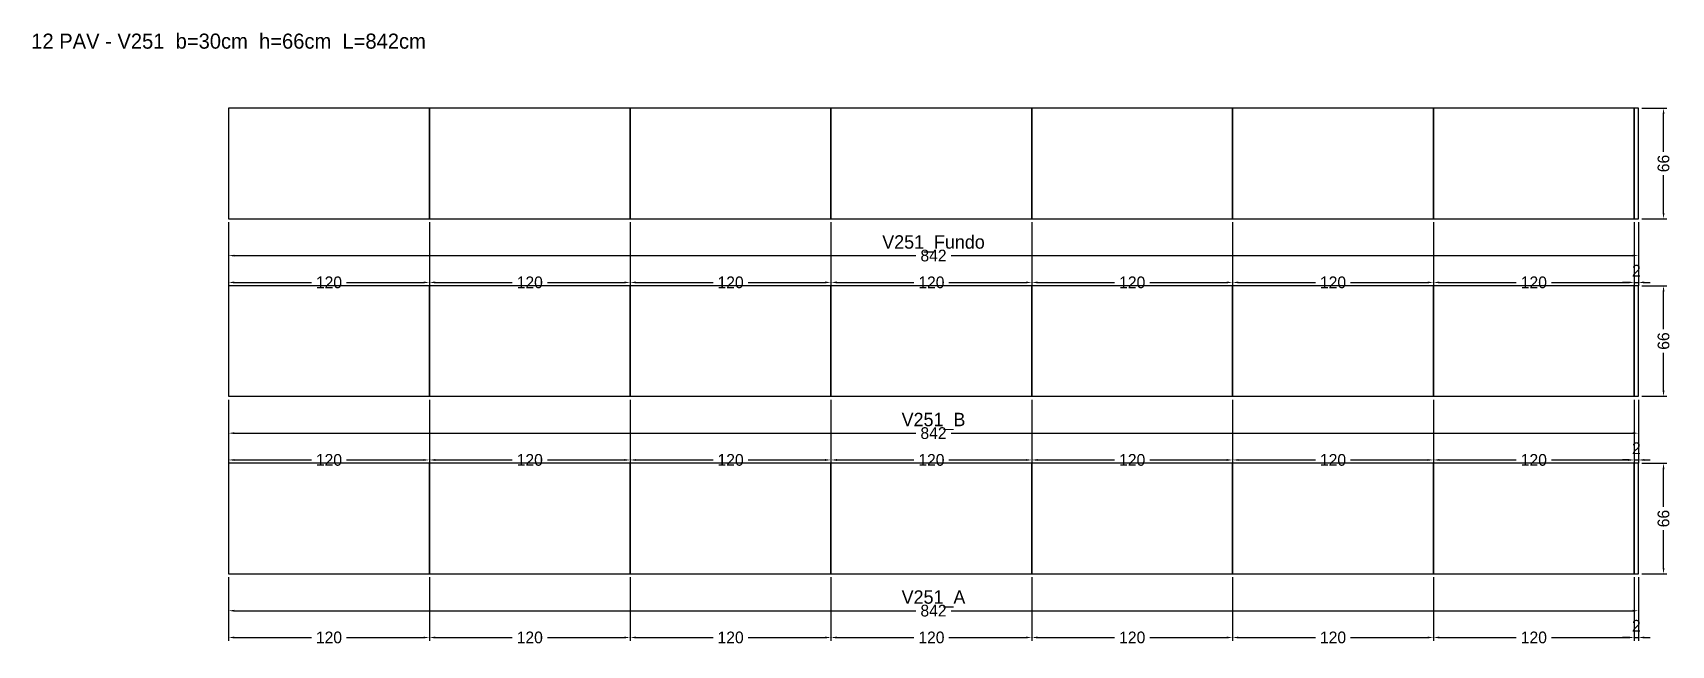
# Model space of a CAD drawing. Header units: metres. Extents: x -117 to 862, y -43 to 323.
import ezdxf

# ---------------------------------------------------------------- set-up
doc = ezdxf.new("R2010")
doc.units = ezdxf.units.M
for name, color, linetype in [('COTA', 3, 'Continuous'), ('NOMENCLATURA', 2, 'Continuous'), ('Paineis', 7, 'Continuous'), ('Texto Secao', 2, 'Continuous')]:
    doc.layers.add(name, color=color, linetype=linetype)
doc.dimstyles.new('COTA_VIG', dxfattribs={"dimtxt": 7, "dimasz": 3.5, "dimexe": 2, "dimexo": 2, "dimgap": 1.5, "dimtad": 1, "dimdec": 1, "dimcen": 2.5, "dimclrd": 3, "dimclre": 3, "dimclrt": 3, "dimazin": 3, "dimtfac": 1, "dimtmove": 0, "dimatfit": 3})

# ---------------------------------------------------------------- blocks, each defined once
blk = doc.blocks.new('_CLOSEDFILLED')
at = {"color": 0, "linetype": 'BYBLOCK'}
blk.add_solid([(-1, 0.16), (0, 0), (-1, -0.16)], dxfattribs=at)
blk = doc.blocks.new('*D1')
at = {"color": 3}
for p, q in [((0, -2), (0, -24)), ((842.5, -2), (842.5, -24)), ((3.5, -22), (410.75, -22)), ((431.75, -22), (839, -22))]:
    blk.add_line(p, q, dxfattribs=at)
at = {"layer": 'Defpoints'}
for p in [(0, 0), (842.5, 0), (0, -22)]:
    blk.add_point(p, dxfattribs=at)
at = {"layer": 'COTA', "color": 3, "xscale": 3.5, "yscale": 3.5, "rotation": 180}
blk.add_blockref('_CLOSEDFILLED', (0, -22), dxfattribs=at)
at = {"layer": 'COTA', "color": 3, "xscale": 3.5, "yscale": 3.5}
blk.add_blockref('_CLOSEDFILLED', (842.5, -22), dxfattribs=at)
at = {"layer": 'COTA', "color": 3, "insert": (421.25, -22), "char_height": 7, "attachment_point": 5}
blk.add_mtext('842', dxfattribs=at)
blk = doc.blocks.new('*D2')
at = {"color": 3}
for p, q in [((0, -2), (0, -40)), ((120, -2), (120, -40)), ((3.5, -38), (49.5, -38)), ((70.5, -38), (116.5, -38))]:
    blk.add_line(p, q, dxfattribs=at)
at = {"layer": 'Defpoints'}
for p in [(0, 0), (120, 0), (0, -38)]:
    blk.add_point(p, dxfattribs=at)
at = {"layer": 'COTA', "color": 3, "xscale": 3.5, "yscale": 3.5, "rotation": 180}
blk.add_blockref('_CLOSEDFILLED', (0, -38), dxfattribs=at)
at = {"layer": 'COTA', "color": 3, "xscale": 3.5, "yscale": 3.5}
blk.add_blockref('_CLOSEDFILLED', (120, -38), dxfattribs=at)
at = {"layer": 'COTA', "color": 3, "insert": (60, -38), "char_height": 7, "attachment_point": 5}
blk.add_mtext('120', dxfattribs=at)
blk = doc.blocks.new('*D3')
at = {"color": 3}
for p, q in [((120, -2), (120, -40)), ((240, -2), (240, -40)), ((123.5, -38), (169.5, -38)), ((190.5, -38), (236.5, -38))]:
    blk.add_line(p, q, dxfattribs=at)
at = {"layer": 'Defpoints'}
for p in [(120, 0), (240, 0), (120, -38)]:
    blk.add_point(p, dxfattribs=at)
at = {"layer": 'COTA', "color": 3, "xscale": 3.5, "yscale": 3.5, "rotation": 180}
blk.add_blockref('_CLOSEDFILLED', (120, -38), dxfattribs=at)
at = {"layer": 'COTA', "color": 3, "xscale": 3.5, "yscale": 3.5}
blk.add_blockref('_CLOSEDFILLED', (240, -38), dxfattribs=at)
at = {"layer": 'COTA', "color": 3, "insert": (180, -38), "char_height": 7, "attachment_point": 5}
blk.add_mtext('120', dxfattribs=at)
blk = doc.blocks.new('*D4')
at = {"color": 3}
for p, q in [((240, -2), (240, -40)), ((360, -2), (360, -40)), ((243.5, -38), (289.5, -38)), ((310.5, -38), (356.5, -38))]:
    blk.add_line(p, q, dxfattribs=at)
at = {"layer": 'Defpoints'}
for p in [(240, 0), (360, 0), (240, -38)]:
    blk.add_point(p, dxfattribs=at)
at = {"layer": 'COTA', "color": 3, "xscale": 3.5, "yscale": 3.5, "rotation": 180}
blk.add_blockref('_CLOSEDFILLED', (240, -38), dxfattribs=at)
at = {"layer": 'COTA', "color": 3, "xscale": 3.5, "yscale": 3.5}
blk.add_blockref('_CLOSEDFILLED', (360, -38), dxfattribs=at)
at = {"layer": 'COTA', "color": 3, "insert": (300, -38), "char_height": 7, "attachment_point": 5}
blk.add_mtext('120', dxfattribs=at)
blk = doc.blocks.new('*D5')
at = {"color": 3}
for p, q in [((360, -2), (360, -40)), ((480, -2), (480, -40)), ((363.5, -38), (409.5, -38)), ((430.5, -38), (476.5, -38))]:
    blk.add_line(p, q, dxfattribs=at)
at = {"layer": 'Defpoints'}
for p in [(360, 0), (480, 0), (360, -38)]:
    blk.add_point(p, dxfattribs=at)
at = {"layer": 'COTA', "color": 3, "xscale": 3.5, "yscale": 3.5, "rotation": 180}
blk.add_blockref('_CLOSEDFILLED', (360, -38), dxfattribs=at)
at = {"layer": 'COTA', "color": 3, "xscale": 3.5, "yscale": 3.5}
blk.add_blockref('_CLOSEDFILLED', (480, -38), dxfattribs=at)
at = {"layer": 'COTA', "color": 3, "insert": (420, -38), "char_height": 7, "attachment_point": 5}
blk.add_mtext('120', dxfattribs=at)
blk = doc.blocks.new('*D6')
at = {"color": 3}
for p, q in [((480, -2), (480, -40)), ((600, -2), (600, -40)), ((483.5, -38), (529.5, -38)), ((550.5, -38), (596.5, -38))]:
    blk.add_line(p, q, dxfattribs=at)
at = {"layer": 'Defpoints'}
for p in [(480, 0), (600, 0), (480, -38)]:
    blk.add_point(p, dxfattribs=at)
at = {"layer": 'COTA', "color": 3, "xscale": 3.5, "yscale": 3.5, "rotation": 180}
blk.add_blockref('_CLOSEDFILLED', (480, -38), dxfattribs=at)
at = {"layer": 'COTA', "color": 3, "xscale": 3.5, "yscale": 3.5}
blk.add_blockref('_CLOSEDFILLED', (600, -38), dxfattribs=at)
at = {"layer": 'COTA', "color": 3, "insert": (540, -38), "char_height": 7, "attachment_point": 5}
blk.add_mtext('120', dxfattribs=at)
blk = doc.blocks.new('*D7')
at = {"color": 3}
for p, q in [((600, -2), (600, -40)), ((720, -2), (720, -40)), ((603.5, -38), (649.5, -38)), ((670.5, -38), (716.5, -38))]:
    blk.add_line(p, q, dxfattribs=at)
at = {"layer": 'Defpoints'}
for p in [(600, 0), (720, 0), (600, -38)]:
    blk.add_point(p, dxfattribs=at)
at = {"layer": 'COTA', "color": 3, "xscale": 3.5, "yscale": 3.5, "rotation": 180}
blk.add_blockref('_CLOSEDFILLED', (600, -38), dxfattribs=at)
at = {"layer": 'COTA', "color": 3, "xscale": 3.5, "yscale": 3.5}
blk.add_blockref('_CLOSEDFILLED', (720, -38), dxfattribs=at)
at = {"layer": 'COTA', "color": 3, "insert": (660, -38), "char_height": 7, "attachment_point": 5}
blk.add_mtext('120', dxfattribs=at)
blk = doc.blocks.new('*D8')
at = {"color": 3}
for p, q in [((720, -2), (720, -40)), ((840, -2), (840, -40)), ((723.5, -38), (769.5, -38)), ((790.5, -38), (836.5, -38))]:
    blk.add_line(p, q, dxfattribs=at)
at = {"layer": 'Defpoints'}
for p in [(720, 0), (840, 0), (720, -38)]:
    blk.add_point(p, dxfattribs=at)
at = {"layer": 'COTA', "color": 3, "xscale": 3.5, "yscale": 3.5, "rotation": 180}
blk.add_blockref('_CLOSEDFILLED', (720, -38), dxfattribs=at)
at = {"layer": 'COTA', "color": 3, "xscale": 3.5, "yscale": 3.5}
blk.add_blockref('_CLOSEDFILLED', (840, -38), dxfattribs=at)
at = {"layer": 'COTA', "color": 3, "insert": (780, -38), "char_height": 7, "attachment_point": 5}
blk.add_mtext('120', dxfattribs=at)
blk = doc.blocks.new('*D9')
at = {"color": 3}
for p, q in [((840, -2), (840, -40)), ((842.5, -2), (842.5, -40)), ((836.5, -38), (833, -38)), ((840, -38), (842.5, -38)), ((846, -38), (849.5, -38))]:
    blk.add_line(p, q, dxfattribs=at)
at = {"layer": 'Defpoints'}
for p in [(840, 0), (842.5, 0), (840, -38)]:
    blk.add_point(p, dxfattribs=at)
at = {"layer": 'COTA', "color": 3, "xscale": 3.5, "yscale": 3.5}
blk.add_blockref('_CLOSEDFILLED', (840, -38), dxfattribs=at)
at = {"layer": 'COTA', "color": 3, "xscale": 3.5, "yscale": 3.5, "rotation": 180}
blk.add_blockref('_CLOSEDFILLED', (842.5, -38), dxfattribs=at)
at = {"layer": 'COTA', "color": 3, "insert": (841.25, -31), "char_height": 7, "attachment_point": 5}
blk.add_mtext('2', dxfattribs=at)
blk = doc.blocks.new('*D10')
at = {"color": 3}
for p, q in [((844.5, 66), (859.5, 66)), ((857.5, 40), (857.5, 62.5)), ((857.5, 3.5), (857.5, 26)), ((844.5, 0), (859.5, 0))]:
    blk.add_line(p, q, dxfattribs=at)
at = {"layer": 'Defpoints'}
for p in [(842.5, 66), (842.5, 0), (857.5, 0)]:
    blk.add_point(p, dxfattribs=at)
at = {"layer": 'COTA', "color": 3, "xscale": 3.5, "yscale": 3.5}
for p, rotation in [((857.5, 66), 90), ((857.5, 0), 270)]:
    blk.add_blockref('_CLOSEDFILLED', p, dxfattribs=dict(at, rotation=rotation))
at = {"layer": 'COTA', "color": 3, "insert": (857.5, 33), "char_height": 7, "attachment_point": 5, "rotation": 90}
blk.add_mtext('66', dxfattribs=at)
blk = doc.blocks.new('*D11')
at = {"color": 3}
for p, q in [((0, 104), (0, 82)), ((842.5, 104), (842.5, 82)), ((3.5, 84), (410.75, 84)), ((431.75, 84), (839, 84))]:
    blk.add_line(p, q, dxfattribs=at)
at = {"layer": 'Defpoints'}
for p in [(0, 106), (842.5, 106), (0, 84)]:
    blk.add_point(p, dxfattribs=at)
at = {"layer": 'COTA', "color": 3, "xscale": 3.5, "yscale": 3.5, "rotation": 180}
blk.add_blockref('_CLOSEDFILLED', (0, 84), dxfattribs=at)
at = {"layer": 'COTA', "color": 3, "xscale": 3.5, "yscale": 3.5}
blk.add_blockref('_CLOSEDFILLED', (842.5, 84), dxfattribs=at)
at = {"layer": 'COTA', "color": 3, "insert": (421.25, 84), "char_height": 7, "attachment_point": 5}
blk.add_mtext('842', dxfattribs=at)
blk = doc.blocks.new('*D12')
at = {"color": 3}
for p, q in [((0, 104), (0, 66)), ((120, 104), (120, 66)), ((3.5, 68), (49.5, 68)), ((70.5, 68), (116.5, 68))]:
    blk.add_line(p, q, dxfattribs=at)
at = {"layer": 'Defpoints'}
for p in [(0, 106), (120, 106), (0, 68)]:
    blk.add_point(p, dxfattribs=at)
at = {"layer": 'COTA', "color": 3, "xscale": 3.5, "yscale": 3.5, "rotation": 180}
blk.add_blockref('_CLOSEDFILLED', (0, 68), dxfattribs=at)
at = {"layer": 'COTA', "color": 3, "xscale": 3.5, "yscale": 3.5}
blk.add_blockref('_CLOSEDFILLED', (120, 68), dxfattribs=at)
at = {"layer": 'COTA', "color": 3, "insert": (60, 68), "char_height": 7, "attachment_point": 5}
blk.add_mtext('120', dxfattribs=at)
blk = doc.blocks.new('*D13')
at = {"color": 3}
for p, q in [((120, 104), (120, 66)), ((240, 104), (240, 66)), ((123.5, 68), (169.5, 68)), ((190.5, 68), (236.5, 68))]:
    blk.add_line(p, q, dxfattribs=at)
at = {"layer": 'Defpoints'}
for p in [(120, 106), (240, 106), (120, 68)]:
    blk.add_point(p, dxfattribs=at)
at = {"layer": 'COTA', "color": 3, "xscale": 3.5, "yscale": 3.5, "rotation": 180}
blk.add_blockref('_CLOSEDFILLED', (120, 68), dxfattribs=at)
at = {"layer": 'COTA', "color": 3, "xscale": 3.5, "yscale": 3.5}
blk.add_blockref('_CLOSEDFILLED', (240, 68), dxfattribs=at)
at = {"layer": 'COTA', "color": 3, "insert": (180, 68), "char_height": 7, "attachment_point": 5}
blk.add_mtext('120', dxfattribs=at)
blk = doc.blocks.new('*D14')
at = {"color": 3}
for p, q in [((240, 104), (240, 66)), ((360, 104), (360, 66)), ((243.5, 68), (289.5, 68)), ((310.5, 68), (356.5, 68))]:
    blk.add_line(p, q, dxfattribs=at)
at = {"layer": 'Defpoints'}
for p in [(240, 106), (360, 106), (240, 68)]:
    blk.add_point(p, dxfattribs=at)
at = {"layer": 'COTA', "color": 3, "xscale": 3.5, "yscale": 3.5, "rotation": 180}
blk.add_blockref('_CLOSEDFILLED', (240, 68), dxfattribs=at)
at = {"layer": 'COTA', "color": 3, "xscale": 3.5, "yscale": 3.5}
blk.add_blockref('_CLOSEDFILLED', (360, 68), dxfattribs=at)
at = {"layer": 'COTA', "color": 3, "insert": (300, 68), "char_height": 7, "attachment_point": 5}
blk.add_mtext('120', dxfattribs=at)
blk = doc.blocks.new('*D15')
at = {"color": 3}
for p, q in [((360, 104), (360, 66)), ((480, 104), (480, 66)), ((363.5, 68), (409.5, 68)), ((430.5, 68), (476.5, 68))]:
    blk.add_line(p, q, dxfattribs=at)
at = {"layer": 'Defpoints'}
for p in [(360, 106), (480, 106), (360, 68)]:
    blk.add_point(p, dxfattribs=at)
at = {"layer": 'COTA', "color": 3, "xscale": 3.5, "yscale": 3.5, "rotation": 180}
blk.add_blockref('_CLOSEDFILLED', (360, 68), dxfattribs=at)
at = {"layer": 'COTA', "color": 3, "xscale": 3.5, "yscale": 3.5}
blk.add_blockref('_CLOSEDFILLED', (480, 68), dxfattribs=at)
at = {"layer": 'COTA', "color": 3, "insert": (420, 68), "char_height": 7, "attachment_point": 5}
blk.add_mtext('120', dxfattribs=at)
blk = doc.blocks.new('*D16')
at = {"color": 3}
for p, q in [((480, 104), (480, 66)), ((600, 104), (600, 66)), ((483.5, 68), (529.5, 68)), ((550.5, 68), (596.5, 68))]:
    blk.add_line(p, q, dxfattribs=at)
at = {"layer": 'Defpoints'}
for p in [(480, 106), (600, 106), (480, 68)]:
    blk.add_point(p, dxfattribs=at)
at = {"layer": 'COTA', "color": 3, "xscale": 3.5, "yscale": 3.5, "rotation": 180}
blk.add_blockref('_CLOSEDFILLED', (480, 68), dxfattribs=at)
at = {"layer": 'COTA', "color": 3, "xscale": 3.5, "yscale": 3.5}
blk.add_blockref('_CLOSEDFILLED', (600, 68), dxfattribs=at)
at = {"layer": 'COTA', "color": 3, "insert": (540, 68), "char_height": 7, "attachment_point": 5}
blk.add_mtext('120', dxfattribs=at)
blk = doc.blocks.new('*D17')
at = {"color": 3}
for p, q in [((600, 104), (600, 66)), ((720, 104), (720, 66)), ((603.5, 68), (649.5, 68)), ((670.5, 68), (716.5, 68))]:
    blk.add_line(p, q, dxfattribs=at)
at = {"layer": 'Defpoints'}
for p in [(600, 106), (720, 106), (600, 68)]:
    blk.add_point(p, dxfattribs=at)
at = {"layer": 'COTA', "color": 3, "xscale": 3.5, "yscale": 3.5, "rotation": 180}
blk.add_blockref('_CLOSEDFILLED', (600, 68), dxfattribs=at)
at = {"layer": 'COTA', "color": 3, "xscale": 3.5, "yscale": 3.5}
blk.add_blockref('_CLOSEDFILLED', (720, 68), dxfattribs=at)
at = {"layer": 'COTA', "color": 3, "insert": (660, 68), "char_height": 7, "attachment_point": 5}
blk.add_mtext('120', dxfattribs=at)
blk = doc.blocks.new('*D18')
at = {"color": 3}
for p, q in [((720, 104), (720, 66)), ((840, 104), (840, 66)), ((723.5, 68), (769.5, 68)), ((790.5, 68), (836.5, 68))]:
    blk.add_line(p, q, dxfattribs=at)
at = {"layer": 'Defpoints'}
for p in [(720, 106), (840, 106), (720, 68)]:
    blk.add_point(p, dxfattribs=at)
at = {"layer": 'COTA', "color": 3, "xscale": 3.5, "yscale": 3.5, "rotation": 180}
blk.add_blockref('_CLOSEDFILLED', (720, 68), dxfattribs=at)
at = {"layer": 'COTA', "color": 3, "xscale": 3.5, "yscale": 3.5}
blk.add_blockref('_CLOSEDFILLED', (840, 68), dxfattribs=at)
at = {"layer": 'COTA', "color": 3, "insert": (780, 68), "char_height": 7, "attachment_point": 5}
blk.add_mtext('120', dxfattribs=at)
blk = doc.blocks.new('*D19')
at = {"color": 3}
for p, q in [((840, 104), (840, 66)), ((842.5, 104), (842.5, 66)), ((836.5, 68), (833, 68)), ((840, 68), (842.5, 68)), ((846, 68), (849.5, 68))]:
    blk.add_line(p, q, dxfattribs=at)
at = {"layer": 'Defpoints'}
for p in [(840, 106), (842.5, 106), (840, 68)]:
    blk.add_point(p, dxfattribs=at)
at = {"layer": 'COTA', "color": 3, "xscale": 3.5, "yscale": 3.5}
blk.add_blockref('_CLOSEDFILLED', (840, 68), dxfattribs=at)
at = {"layer": 'COTA', "color": 3, "xscale": 3.5, "yscale": 3.5, "rotation": 180}
blk.add_blockref('_CLOSEDFILLED', (842.5, 68), dxfattribs=at)
at = {"layer": 'COTA', "color": 3, "insert": (841.25, 75), "char_height": 7, "attachment_point": 5}
blk.add_mtext('2', dxfattribs=at)
blk = doc.blocks.new('*D20')
at = {"color": 3}
for p, q in [((844.5, 172), (859.5, 172)), ((857.5, 146), (857.5, 168.5)), ((857.5, 109.5), (857.5, 132)), ((844.5, 106), (859.5, 106))]:
    blk.add_line(p, q, dxfattribs=at)
at = {"layer": 'Defpoints'}
for p in [(842.5, 172), (842.5, 106), (857.5, 106)]:
    blk.add_point(p, dxfattribs=at)
at = {"layer": 'COTA', "color": 3, "xscale": 3.5, "yscale": 3.5}
for p, rotation in [((857.5, 172), 90), ((857.5, 106), 270)]:
    blk.add_blockref('_CLOSEDFILLED', p, dxfattribs=dict(at, rotation=rotation))
at = {"layer": 'COTA', "color": 3, "insert": (857.5, 139), "char_height": 7, "attachment_point": 5, "rotation": 90}
blk.add_mtext('66', dxfattribs=at)
blk = doc.blocks.new('*D21')
at = {"color": 3}
for p, q in [((0, 210), (0, 188)), ((842.5, 210), (842.5, 188)), ((3.5, 190), (410.75, 190)), ((431.75, 190), (839, 190))]:
    blk.add_line(p, q, dxfattribs=at)
at = {"layer": 'Defpoints'}
for p in [(0, 212), (842.5, 212), (0, 190)]:
    blk.add_point(p, dxfattribs=at)
at = {"layer": 'COTA', "color": 3, "xscale": 3.5, "yscale": 3.5, "rotation": 180}
blk.add_blockref('_CLOSEDFILLED', (0, 190), dxfattribs=at)
at = {"layer": 'COTA', "color": 3, "xscale": 3.5, "yscale": 3.5}
blk.add_blockref('_CLOSEDFILLED', (842.5, 190), dxfattribs=at)
at = {"layer": 'COTA', "color": 3, "insert": (421.25, 190), "char_height": 7, "attachment_point": 5}
blk.add_mtext('842', dxfattribs=at)
blk = doc.blocks.new('*D22')
at = {"color": 3}
for p, q in [((0, 210), (0, 172)), ((120, 210), (120, 172)), ((3.5, 174), (49.5, 174)), ((70.5, 174), (116.5, 174))]:
    blk.add_line(p, q, dxfattribs=at)
at = {"layer": 'Defpoints'}
for p in [(0, 212), (120, 212), (0, 174)]:
    blk.add_point(p, dxfattribs=at)
at = {"layer": 'COTA', "color": 3, "xscale": 3.5, "yscale": 3.5, "rotation": 180}
blk.add_blockref('_CLOSEDFILLED', (0, 174), dxfattribs=at)
at = {"layer": 'COTA', "color": 3, "xscale": 3.5, "yscale": 3.5}
blk.add_blockref('_CLOSEDFILLED', (120, 174), dxfattribs=at)
at = {"layer": 'COTA', "color": 3, "insert": (60, 174), "char_height": 7, "attachment_point": 5}
blk.add_mtext('120', dxfattribs=at)
blk = doc.blocks.new('*D23')
at = {"color": 3}
for p, q in [((120, 210), (120, 172)), ((240, 210), (240, 172)), ((123.5, 174), (169.5, 174)), ((190.5, 174), (236.5, 174))]:
    blk.add_line(p, q, dxfattribs=at)
at = {"layer": 'Defpoints'}
for p in [(120, 212), (240, 212), (120, 174)]:
    blk.add_point(p, dxfattribs=at)
at = {"layer": 'COTA', "color": 3, "xscale": 3.5, "yscale": 3.5, "rotation": 180}
blk.add_blockref('_CLOSEDFILLED', (120, 174), dxfattribs=at)
at = {"layer": 'COTA', "color": 3, "xscale": 3.5, "yscale": 3.5}
blk.add_blockref('_CLOSEDFILLED', (240, 174), dxfattribs=at)
at = {"layer": 'COTA', "color": 3, "insert": (180, 174), "char_height": 7, "attachment_point": 5}
blk.add_mtext('120', dxfattribs=at)
blk = doc.blocks.new('*D24')
at = {"color": 3}
for p, q in [((240, 210), (240, 172)), ((360, 210), (360, 172)), ((243.5, 174), (289.5, 174)), ((310.5, 174), (356.5, 174))]:
    blk.add_line(p, q, dxfattribs=at)
at = {"layer": 'Defpoints'}
for p in [(240, 212), (360, 212), (240, 174)]:
    blk.add_point(p, dxfattribs=at)
at = {"layer": 'COTA', "color": 3, "xscale": 3.5, "yscale": 3.5, "rotation": 180}
blk.add_blockref('_CLOSEDFILLED', (240, 174), dxfattribs=at)
at = {"layer": 'COTA', "color": 3, "xscale": 3.5, "yscale": 3.5}
blk.add_blockref('_CLOSEDFILLED', (360, 174), dxfattribs=at)
at = {"layer": 'COTA', "color": 3, "insert": (300, 174), "char_height": 7, "attachment_point": 5}
blk.add_mtext('120', dxfattribs=at)
blk = doc.blocks.new('*D25')
at = {"color": 3}
for p, q in [((360, 210), (360, 172)), ((480, 210), (480, 172)), ((363.5, 174), (409.5, 174)), ((430.5, 174), (476.5, 174))]:
    blk.add_line(p, q, dxfattribs=at)
at = {"layer": 'Defpoints'}
for p in [(360, 212), (480, 212), (360, 174)]:
    blk.add_point(p, dxfattribs=at)
at = {"layer": 'COTA', "color": 3, "xscale": 3.5, "yscale": 3.5, "rotation": 180}
blk.add_blockref('_CLOSEDFILLED', (360, 174), dxfattribs=at)
at = {"layer": 'COTA', "color": 3, "xscale": 3.5, "yscale": 3.5}
blk.add_blockref('_CLOSEDFILLED', (480, 174), dxfattribs=at)
at = {"layer": 'COTA', "color": 3, "insert": (420, 174), "char_height": 7, "attachment_point": 5}
blk.add_mtext('120', dxfattribs=at)
blk = doc.blocks.new('*D26')
at = {"color": 3}
for p, q in [((480, 210), (480, 172)), ((600, 210), (600, 172)), ((483.5, 174), (529.5, 174)), ((550.5, 174), (596.5, 174))]:
    blk.add_line(p, q, dxfattribs=at)
at = {"layer": 'Defpoints'}
for p in [(480, 212), (600, 212), (480, 174)]:
    blk.add_point(p, dxfattribs=at)
at = {"layer": 'COTA', "color": 3, "xscale": 3.5, "yscale": 3.5, "rotation": 180}
blk.add_blockref('_CLOSEDFILLED', (480, 174), dxfattribs=at)
at = {"layer": 'COTA', "color": 3, "xscale": 3.5, "yscale": 3.5}
blk.add_blockref('_CLOSEDFILLED', (600, 174), dxfattribs=at)
at = {"layer": 'COTA', "color": 3, "insert": (540, 174), "char_height": 7, "attachment_point": 5}
blk.add_mtext('120', dxfattribs=at)
blk = doc.blocks.new('*D27')
at = {"color": 3}
for p, q in [((600, 210), (600, 172)), ((720, 210), (720, 172)), ((603.5, 174), (649.5, 174)), ((670.5, 174), (716.5, 174))]:
    blk.add_line(p, q, dxfattribs=at)
at = {"layer": 'Defpoints'}
for p in [(600, 212), (720, 212), (600, 174)]:
    blk.add_point(p, dxfattribs=at)
at = {"layer": 'COTA', "color": 3, "xscale": 3.5, "yscale": 3.5, "rotation": 180}
blk.add_blockref('_CLOSEDFILLED', (600, 174), dxfattribs=at)
at = {"layer": 'COTA', "color": 3, "xscale": 3.5, "yscale": 3.5}
blk.add_blockref('_CLOSEDFILLED', (720, 174), dxfattribs=at)
at = {"layer": 'COTA', "color": 3, "insert": (660, 174), "char_height": 7, "attachment_point": 5}
blk.add_mtext('120', dxfattribs=at)
blk = doc.blocks.new('*D28')
at = {"color": 3}
for p, q in [((720, 210), (720, 172)), ((840, 210), (840, 172)), ((723.5, 174), (769.5, 174)), ((790.5, 174), (836.5, 174))]:
    blk.add_line(p, q, dxfattribs=at)
at = {"layer": 'Defpoints'}
for p in [(720, 212), (840, 212), (720, 174)]:
    blk.add_point(p, dxfattribs=at)
at = {"layer": 'COTA', "color": 3, "xscale": 3.5, "yscale": 3.5, "rotation": 180}
blk.add_blockref('_CLOSEDFILLED', (720, 174), dxfattribs=at)
at = {"layer": 'COTA', "color": 3, "xscale": 3.5, "yscale": 3.5}
blk.add_blockref('_CLOSEDFILLED', (840, 174), dxfattribs=at)
at = {"layer": 'COTA', "color": 3, "insert": (780, 174), "char_height": 7, "attachment_point": 5}
blk.add_mtext('120', dxfattribs=at)
blk = doc.blocks.new('*D29')
at = {"color": 3}
for p, q in [((840, 210), (840, 172)), ((842.5, 210), (842.5, 172)), ((836.5, 174), (833, 174)), ((840, 174), (842.5, 174)), ((846, 174), (849.5, 174))]:
    blk.add_line(p, q, dxfattribs=at)
at = {"layer": 'Defpoints'}
for p in [(840, 212), (842.5, 212), (840, 174)]:
    blk.add_point(p, dxfattribs=at)
at = {"layer": 'COTA', "color": 3, "xscale": 3.5, "yscale": 3.5}
blk.add_blockref('_CLOSEDFILLED', (840, 174), dxfattribs=at)
at = {"layer": 'COTA', "color": 3, "xscale": 3.5, "yscale": 3.5, "rotation": 180}
blk.add_blockref('_CLOSEDFILLED', (842.5, 174), dxfattribs=at)
at = {"layer": 'COTA', "color": 3, "insert": (841.25, 181), "char_height": 7, "attachment_point": 5}
blk.add_mtext('2', dxfattribs=at)
blk = doc.blocks.new('*D30')
at = {"color": 3}
for p, q in [((844.5, 278), (859.5, 278)), ((857.5, 252), (857.5, 274.5)), ((857.5, 215.5), (857.5, 238)), ((844.5, 212), (859.5, 212))]:
    blk.add_line(p, q, dxfattribs=at)
at = {"layer": 'Defpoints'}
for p in [(842.5, 278), (842.5, 212), (857.5, 212)]:
    blk.add_point(p, dxfattribs=at)
at = {"layer": 'COTA', "color": 3, "xscale": 3.5, "yscale": 3.5}
for p, rotation in [((857.5, 278), 90), ((857.5, 212), 270)]:
    blk.add_blockref('_CLOSEDFILLED', p, dxfattribs=dict(at, rotation=rotation))
at = {"layer": 'COTA', "color": 3, "insert": (857.5, 245), "char_height": 7, "attachment_point": 5, "rotation": 90}
blk.add_mtext('66', dxfattribs=at)

msp = doc.modelspace()

# ---------------------------------------------------------------- linework, layer by layer
at = {"layer": 'Paineis'}
for points in [[(0, 212), (120, 212), (120, 278), (0, 278)], [(120, 212), (240, 212), (240, 278), (120, 278)], [(240, 212), (360, 212), (360, 278), (240, 278)], [(360, 212), (480, 212), (480, 278), (360, 278)], [(480, 212), (600, 212), (600, 278), (480, 278)], [(600, 212), (720, 212), (720, 278), (600, 278)], [(720, 212), (840, 212), (840, 278), (720, 278)], [(840, 212), (842.5, 212), (842.5, 278), (840, 278)], [(0, 106), (120, 106), (120, 172), (0, 172)], [(120, 106), (240, 106), (240, 172), (120, 172)], [(240, 106), (360, 106), (360, 172), (240, 172)], [(360, 106), (480, 106), (480, 172), (360, 172)], [(480, 106), (600, 106), (600, 172), (480, 172)], [(600, 106), (720, 106), (720, 172), (600, 172)], [(720, 106), (840, 106), (840, 172), (720, 172)], [(840, 106), (842.5, 106), (842.5, 172), (840, 172)], [(0, 0), (120, 0), (120, 66), (0, 66)], [(120, 0), (240, 0), (240, 66), (120, 66)], [(240, 0), (360, 0), (360, 66), (240, 66)], [(360, 0), (480, 0), (480, 66), (360, 66)], [(480, 0), (600, 0), (600, 66), (480, 66)], [(600, 0), (720, 0), (720, 66), (600, 66)], [(720, 0), (840, 0), (840, 66), (720, 66)], [(840, 0), (842.5, 0), (842.5, 66), (840, 66)]]:
    msp.add_lwpolyline(points, close=True, dxfattribs=at)

# ---------------------------------------------------------------- texts
at = {"layer": 'NOMENCLATURA', "insert": (0, 318), "char_height": 9, "width": 862.5, "attachment_point": 5}
msp.add_mtext('12 PAV - V251  b=30cm  h=66cm  L=842cm', dxfattribs=at)
at = {"layer": 'Texto Secao', "char_height": 8, "width": 862.5, "attachment_point": 5}
for s, insert in [('V251_Fundo', (421.25, 197)), ('V251_B', (421.25, 91)), ('V251_A', (421.25, -15))]:
    msp.add_mtext(s, dxfattribs=dict(at, insert=insert))

# ---------------------------------------------------------------- dimensions: what is measured, and where the dimension line sits
at = {"layer": 'COTA'}
for base, p1, p2, picture, middle in [((857.5, 212), (842.5, 212), (842.5, 278), '*D30', (857.5, 245)), ((857.5, 106), (842.5, 106), (842.5, 172), '*D20', (857.5, 139)), ((857.5, 0), (842.5, 0), (842.5, 66), '*D10', (857.5, 33))]:
    dim = msp.add_linear_dim(base=base, p1=p1, p2=p2, angle=90, dimstyle='COTA_VIG', dxfattribs=at)
    dim.commit()
    dim.dimension.update_dxf_attribs({"geometry": picture, "text_midpoint": middle})
for base, p1, p2, picture, middle in [((0, 190), (0, 212), (842.5, 212), '*D21', (421.25, 190)), ((0, 174), (0, 212), (120, 212), '*D22', (60, 174)), ((120, 174), (120, 212), (240, 212), '*D23', (180, 174)), ((240, 174), (240, 212), (360, 212), '*D24', (300, 174)), ((360, 174), (360, 212), (480, 212), '*D25', (420, 174)), ((480, 174), (480, 212), (600, 212), '*D26', (540, 174)), ((600, 174), (600, 212), (720, 212), '*D27', (660, 174)), ((720, 174), (720, 212), (840, 212), '*D28', (780, 174)), ((840, 174), (840, 212), (842.5, 212), '*D29', (841.25, 181)), ((0, 84), (0, 106), (842.5, 106), '*D11', (421.25, 84)), ((0, 68), (0, 106), (120, 106), '*D12', (60, 68)), ((120, 68), (120, 106), (240, 106), '*D13', (180, 68)), ((240, 68), (240, 106), (360, 106), '*D14', (300, 68)), ((360, 68), (360, 106), (480, 106), '*D15', (420, 68)), ((480, 68), (480, 106), (600, 106), '*D16', (540, 68)), ((600, 68), (600, 106), (720, 106), '*D17', (660, 68)), ((720, 68), (720, 106), (840, 106), '*D18', (780, 68)), ((840, 68), (840, 106), (842.5, 106), '*D19', (841.25, 75)), ((0, -22), (0, 0), (842.5, 0), '*D1', (421.25, -22)), ((0, -38), (0, 0), (120, 0), '*D2', (60, -38)), ((120, -38), (120, 0), (240, 0), '*D3', (180, -38)), ((240, -38), (240, 0), (360, 0), '*D4', (300, -38)), ((360, -38), (360, 0), (480, 0), '*D5', (420, -38)), ((480, -38), (480, 0), (600, 0), '*D6', (540, -38)), ((600, -38), (600, 0), (720, 0), '*D7', (660, -38)), ((720, -38), (720, 0), (840, 0), '*D8', (780, -38)), ((840, -38), (840, 0), (842.5, 0), '*D9', (841.25, -31))]:
    dim = msp.add_linear_dim(base=base, p1=p1, p2=p2, dimstyle='COTA_VIG', dxfattribs=at)
    dim.commit()
    dim.dimension.update_dxf_attribs({"geometry": picture, "text_midpoint": middle})

doc.saveas('drawing.dxf')
